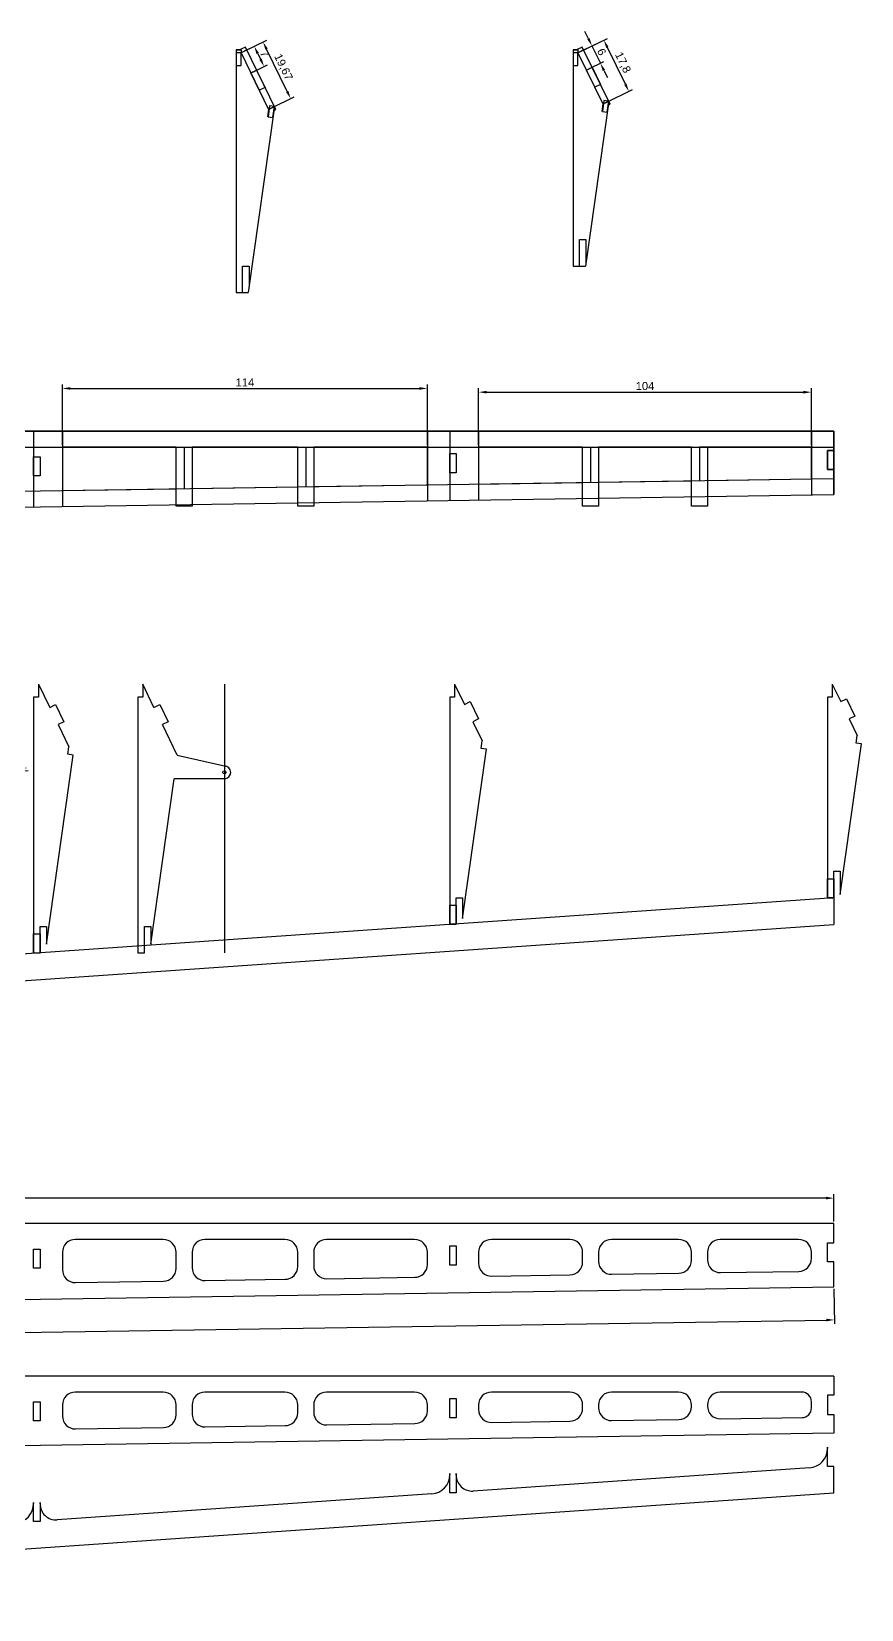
# Model space of a CAD drawing. Header units: millimetres. Extents: x -6564 to 404, y -3346 to 414.
# Drawn here: x -4793.6 to -4534.3, y -3277 to -2784.1 of the extents above; entities that cross this region are included whole.
import ezdxf

# ---------------------------------------------------------------- set-up
doc = ezdxf.new("R2010")
doc.units = ezdxf.units.MM
doc.layers.add('11', color=80, linetype='Continuous')
doc.layers.add('7', color=1, linetype='Continuous')
doc.layers.add('细线层', color=4, linetype='Continuous', lineweight=25)
doc.styles.get("Standard").update_dxf_attribs({"font": 'arial.ttf'})
doc.dimstyles.new('ISO-25', dxfattribs={"dimtxt": 2.5, "dimasz": 2.5, "dimexe": 1.25, "dimexo": 0.625, "dimtad": 1, "dimtxsty": 'Standard', "dimcen": 2.5, "dimadec": 0, "dimazin": 0, "dimtfac": 1, "dimtmove": 0, "dimatfit": 3, "dimfxl": 1, "dimarcsym": 0})

# ---------------------------------------------------------------- blocks, each defined once
blk = doc.blocks.new('*D31')
at = {"layer": '11', "color": 0, "lineweight": -2, "transparency": 16777216}
for p, q in [((-4727.59, -2790.41), (-4720.15, -2786.78)), ((-4713.75, -2802.76), (-4720.18, -2789.58)), ((-4718.97, -2808.09), (-4711.53, -2804.46))]:
    blk.add_line(p, q, dxfattribs=at)
at = {"layer": '11', "color": 0, "transparency": 16777216}
for points in [[(-4719.8, -2789.39), (-4720.55, -2789.76), (-4721.27, -2787.33)], [(-4713.37, -2802.58), (-4714.12, -2802.94), (-4712.65, -2805.01)]]:
    blk.add_solid(points, dxfattribs=at)
at = {"layer": 'Defpoints', "color": 0, "transparency": 16777216}
for p in [(-4721.27, -2787.33), (-4728.15, -2790.68), (-4719.53, -2808.36)]:
    blk.add_point(p, dxfattribs=at)
at = {"layer": '11', "color": 0, "transparency": 16777216, "insert": (-4715.05, -2795.23), "char_height": 2.5, "attachment_point": 5, "rotation": 296}
blk.add_mtext('19,67', dxfattribs=at)
blk = doc.blocks.new('*D32')
at = {"layer": '11', "color": 0, "lineweight": -2, "transparency": 16777216}
for p, q in [((-4622.34, -2790.41), (-4613.69, -2786.19)), ((-4608.1, -2800.49), (-4613.72, -2788.99)), ((-4614.53, -2806.41), (-4605.89, -2802.19))]:
    blk.add_line(p, q, dxfattribs=at)
at = {"layer": '11', "color": 0, "transparency": 16777216}
for points in [[(-4613.34, -2788.8), (-4614.09, -2789.17), (-4614.81, -2786.74)], [(-4607.73, -2800.31), (-4608.48, -2800.67), (-4607.01, -2802.74)]]:
    blk.add_solid(points, dxfattribs=at)
at = {"layer": 'Defpoints', "color": 0, "transparency": 16777216}
for p in [(-4614.81, -2786.74), (-4622.9, -2790.68), (-4615.1, -2806.68)]:
    blk.add_point(p, dxfattribs=at)
at = {"layer": '11', "color": 0, "transparency": 16777216, "insert": (-4609, -2793.81), "char_height": 2.5, "attachment_point": 5, "rotation": 296}
blk.add_mtext('17,8', dxfattribs=at)
blk = doc.blocks.new('*D33')
at = {"layer": '11', "color": 0, "lineweight": -2, "transparency": 16777216}
for p, q in [((-5067.95, -3155.77), (-5067.95, -3147.23)), ((-4545.45, -3148.48), (-5065.45, -3148.48)), ((-4542.95, -3155.77), (-4542.95, -3147.23))]:
    blk.add_line(p, q, dxfattribs=at)
at = {"layer": '11', "color": 0, "transparency": 16777216}
for points in [[(-5065.45, -3148.06), (-5065.45, -3148.89), (-5067.95, -3148.48)], [(-4545.45, -3148.06), (-4545.45, -3148.89), (-4542.95, -3148.48)]]:
    blk.add_solid(points, dxfattribs=at)
at = {"layer": 'Defpoints', "color": 0, "transparency": 16777216}
for p in [(-5066.45, -2790.68), (-5062.07, -2799.67), (-5057.91, -2797.64), (-5067.95, -3148.48), (-5067.95, -3156.4), (-4542.95, -3156.4)]:
    blk.add_point(p, dxfattribs=at)
at = {"layer": '细线层', "color": 0, "lineweight": -2, "transparency": 16777216}
for p, q in [((-5065.89, -2790.41), (-5061.17, -2788.11)), ((-5061.2, -2790.9), (-5059.01, -2795.4)), ((-5061.51, -2799.4), (-5056.79, -2797.1))]:
    blk.add_line(p, q, dxfattribs=at)
at = {"layer": '细线层', "color": 0, "transparency": 16777216}
for points in [[(-5060.82, -2790.72), (-5061.57, -2791.09), (-5062.29, -2788.66)], [(-5058.63, -2795.21), (-5059.38, -2795.58), (-5057.91, -2797.64)]]:
    blk.add_solid(points, dxfattribs=at)
at = {"layer": '11', "color": 0, "transparency": 16777216, "insert": (-4805.45, -3146.58), "char_height": 2.5, "attachment_point": 5}
blk.add_mtext('525', dxfattribs=at)
at = {"layer": '细线层', "color": 0, "transparency": 16777216, "insert": (-5058.39, -2792.32), "char_height": 2.5, "attachment_point": 5, "rotation": 296}
blk.add_mtext('10', dxfattribs=at)
blk = doc.blocks.new('*D34')
at = {"layer": '11', "color": 0, "lineweight": -2, "transparency": 16777216}
for p, q in [((-4542.94, -3176.82), (-4542.77, -3187.77)), ((-5067.94, -3184.95), (-5067.77, -3195.9)), ((-5065.29, -3194.61), (-4545.29, -3186.56))]:
    blk.add_line(p, q, dxfattribs=at)
at = {"layer": '11', "color": 0, "transparency": 16777216}
for points in [[(-4545.3, -3186.14), (-4545.28, -3186.98), (-4542.79, -3186.52)], [(-5065.3, -3194.2), (-5065.28, -3195.03), (-5067.79, -3194.65)]]:
    blk.add_solid(points, dxfattribs=at)
at = {"layer": 'Defpoints', "color": 0, "transparency": 16777216}
for p in [(-4938.31, -2790.68), (-4934.36, -2798.77), (-4931.18, -2797.22), (-4542.95, -3176.19), (-5067.95, -3184.32), (-4542.79, -3186.52)]:
    blk.add_point(p, dxfattribs=at)
at = {"layer": '细线层', "color": 0, "lineweight": -2, "transparency": 16777216}
for p, q in [((-4937.74, -2790.41), (-4934, -2788.58)), ((-4934.02, -2791.38), (-4932.27, -2794.97)), ((-4933.8, -2798.5), (-4930.05, -2796.67))]:
    blk.add_line(p, q, dxfattribs=at)
at = {"layer": '细线层', "color": 0, "transparency": 16777216}
for points in [[(-4933.65, -2791.19), (-4934.4, -2791.56), (-4935.12, -2789.13)], [(-4931.9, -2794.79), (-4932.65, -2795.15), (-4931.18, -2797.22)]]:
    blk.add_solid(points, dxfattribs=at)
at = {"layer": '11', "color": 0, "transparency": 16777216, "insert": (-4805.32, -3188.46), "char_height": 2.5, "attachment_point": 5, "rotation": 0.8872}
blk.add_mtext('525,06', dxfattribs=at)
at = {"layer": '细线层', "color": 0, "transparency": 16777216, "insert": (-4931.44, -2792.34), "char_height": 2.5, "attachment_point": 5, "rotation": 296}
blk.add_mtext('9', dxfattribs=at)
blk = doc.blocks.new('*D36')
at = {"layer": '11', "color": 0, "lineweight": -2, "transparency": 16777216}
for p, q in [((-4831.85, -2987.86), (-4854.9, -2987.86)), ((-4853.65, -2990.36), (-4853.65, -3012.78)), ((-4805.93, -3015.28), (-4854.9, -3015.28))]:
    blk.add_line(p, q, dxfattribs=at)
at = {"layer": '11', "color": 0, "transparency": 16777216}
for points in [[(-4854.07, -2990.36), (-4853.24, -2990.36), (-4853.65, -2987.86)], [(-4854.07, -3012.78), (-4853.24, -3012.78), (-4853.65, -3015.28)]]:
    blk.add_solid(points, dxfattribs=at)
at = {"layer": 'Defpoints', "color": 0, "transparency": 16777216}
for p in [(-4728.15, -2790.68), (-4725.09, -2796.98), (-4720.97, -2794.97), (-4831.22, -2987.86), (-4853.65, -3015.28), (-4805.3, -3015.28)]:
    blk.add_point(p, dxfattribs=at)
at = {"layer": '细线层', "color": 0, "lineweight": -2, "transparency": 16777216}
for p, q in [((-4727.59, -2790.41), (-4722.92, -2788.13)), ((-4724.52, -2796.7), (-4719.85, -2794.42)), ((-4722.94, -2790.92), (-4722.07, -2792.72))]:
    blk.add_line(p, q, dxfattribs=at)
at = {"layer": '细线层', "color": 0, "transparency": 16777216}
for points in [[(-4722.57, -2790.74), (-4723.32, -2791.11), (-4724.04, -2788.68)], [(-4721.69, -2792.54), (-4722.44, -2792.9), (-4720.97, -2794.97)]]:
    blk.add_solid(points, dxfattribs=at)
at = {"layer": '11', "color": 0, "transparency": 16777216, "insert": (-4855.78, -3001.57), "char_height": 2.5, "attachment_point": 5, "rotation": 90}
blk.add_mtext('27,42', dxfattribs=at)
at = {"layer": '细线层', "color": 0, "transparency": 16777216, "insert": (-4720.82, -2791), "char_height": 2.5, "attachment_point": 5, "rotation": 296}
blk.add_mtext('7', dxfattribs=at)
blk = doc.blocks.new('*D37')
at = {"layer": '11', "color": 0, "lineweight": -2, "transparency": 16777216}
for p, q in [((-4808.3, -3015.35), (-4810.8, -3015.41)), ((-4805.8, -3015.29), (-4804.8, -3015.27)), ((-4794.68, -3015.03), (-4802.3, -3015.21))]:
    blk.add_line(p, q, dxfattribs=at)
at = {"layer": '11', "color": 0, "transparency": 16777216}
for points in [[(-4808.31, -3014.94), (-4808.29, -3015.77), (-4805.8, -3015.29)], [(-4802.31, -3014.79), (-4802.29, -3015.62), (-4804.8, -3015.27)]]:
    blk.add_solid(points, dxfattribs=at)
at = {"layer": 'Defpoints', "color": 0, "transparency": 16777216}
for p in [(-4622.9, -2790.68), (-4615.9, -2793.95), (-4620.27, -2796.08), (-4805.8, -3015.29), (-4804.8, -3015.27)]:
    blk.add_point(p, dxfattribs=at)
at = {"layer": '细线层', "color": 0, "lineweight": -2, "transparency": 16777216}
for p, q in [((-4619.63, -2786.31), (-4620.72, -2784.06)), ((-4622.34, -2790.41), (-4617.41, -2788.01)), ((-4618.53, -2788.55), (-4615.9, -2793.95)), ((-4619.71, -2795.8), (-4614.78, -2793.4)), ((-4614.81, -2796.19), (-4613.71, -2798.44))]:
    blk.add_line(p, q, dxfattribs=at)
at = {"layer": '细线层', "color": 0, "transparency": 16777216}
for points in [[(-4619.25, -2786.12), (-4620, -2786.49), (-4618.53, -2788.55)], [(-4614.43, -2796.01), (-4615.18, -2796.38), (-4615.9, -2793.95)]]:
    blk.add_solid(points, dxfattribs=at)
at = {"layer": '11', "color": 0, "transparency": 16777216, "insert": (-4797.29, -3013.12), "char_height": 2.5, "attachment_point": 5, "rotation": 1.371}
blk.add_mtext('∅1', dxfattribs=at)
at = {"layer": '细线层', "color": 0, "transparency": 16777216, "insert": (-4615.51, -2790.42), "char_height": 2.5, "attachment_point": 5, "rotation": 296}
blk.add_mtext('6', dxfattribs=at)
blk = doc.blocks.new('*D40')
at = {"layer": '11', "color": 0, "lineweight": -2, "transparency": 16777216}
for p, q in [((-5070, -2788.18), (-5070, -2785.68)), ((-5067.08, -2790.68), (-5071.25, -2790.68)), ((-5067.08, -2794.68), (-5071.25, -2794.68)), ((-5070, -2794.68), (-5070, -2790.68)), ((-5070, -2797.18), (-5070, -2799.68)), ((-4783.95, -2913.26), (-4783.95, -2894.3)), ((-4781.45, -2895.55), (-4672.45, -2895.55)), ((-4669.95, -2913.26), (-4669.95, -2894.3))]:
    blk.add_line(p, q, dxfattribs=at)
at = {"layer": '11', "color": 0, "transparency": 16777216}
for points in [[(-5070.41, -2788.18), (-5069.58, -2788.18), (-5070, -2790.68)], [(-5070.41, -2797.18), (-5069.58, -2797.18), (-5070, -2794.68)], [(-4781.45, -2895.13), (-4781.45, -2895.96), (-4783.95, -2895.55)], [(-4672.45, -2895.13), (-4672.45, -2895.96), (-4669.95, -2895.55)]]:
    blk.add_solid(points, dxfattribs=at)
at = {"layer": 'Defpoints', "color": 0, "transparency": 16777216}
for p in [(-5070, -2790.68), (-5066.45, -2790.68), (-5066.45, -2794.68), (-4669.95, -2895.55), (-4783.95, -2913.89), (-4669.95, -2913.89)]:
    blk.add_point(p, dxfattribs=at)
at = {"layer": '11', "color": 0, "transparency": 16777216, "insert": (-5071.87, -2792.68), "char_height": 2.5, "attachment_point": 5, "rotation": 90}
blk.add_mtext('4', dxfattribs=at)
at = {"layer": '11', "color": 0, "transparency": 16777216, "insert": (-4726.95, -2893.67), "char_height": 2.5, "attachment_point": 5}
blk.add_mtext('114', dxfattribs=at)
blk = doc.blocks.new('*D41')
at = {"layer": '11', "color": 0, "lineweight": -2, "transparency": 16777216}
for p, q in [((-4653.95, -2913.26), (-4653.95, -2895.46)), ((-4651.45, -2896.71), (-4552.45, -2896.71)), ((-4549.95, -2913.26), (-4549.95, -2895.46))]:
    blk.add_line(p, q, dxfattribs=at)
at = {"layer": '11', "color": 0, "transparency": 16777216}
for points in [[(-4651.45, -2896.3), (-4651.45, -2897.13), (-4653.95, -2896.71)], [(-4552.45, -2896.3), (-4552.45, -2897.13), (-4549.95, -2896.71)]]:
    blk.add_solid(points, dxfattribs=at)
at = {"layer": 'Defpoints', "color": 0, "transparency": 16777216}
for p in [(-4549.95, -2896.71), (-4653.95, -2913.89), (-4549.95, -2913.89)]:
    blk.add_point(p, dxfattribs=at)
at = {"layer": '11', "color": 0, "transparency": 16777216, "insert": (-4601.95, -2894.81), "char_height": 2.5, "attachment_point": 5}
blk.add_mtext('104', dxfattribs=at)

msp = doc.modelspace()

# ---------------------------------------------------------------- linework, layer by layer
at = {"color": 7, "linetype": 'Continuous', "lineweight": 25}
for p, q in [((-4728.5891, -2789.7908), (-4729.6537, -2789.7908)), ((-4729.6537, -2789.7908), (-4729.6537, -2865.5915)), ((-4726.7915, -2788.9141), (-4728.5891, -2789.7908)), ((-4717.2989, -2808.3769), (-4726.7915, -2788.9141)), ((-4623.334, -2789.7908), (-4624.3986, -2789.7908)), ((-4624.3986, -2789.7908), (-4624.3986, -2857.3062)), ((-4621.5364, -2788.9141), (-4623.334, -2789.7908)), ((-4612.8584, -2806.7065), (-4621.5364, -2788.9141)), ((-4717.7342, -2807.4844), (-4725.9077, -2865.5915)), ((-4717.901, -2808.6705), (-4717.2989, -2808.3769)), ((-4613.2976, -2805.8062), (-4620.5375, -2857.3062)), ((-4613.4658, -2807.0028), (-4612.8584, -2806.7065)), ((-4624.3986, -2857.3062), (-4620.5375, -2857.3062)), ((-4729.6537, -2865.5915), (-4725.9077, -2865.5915))]:
    msp.add_line(p, q, dxfattribs=at)
at = {"layer": '11'}
for p, q in [((-4729.6537, -2789.7908), (-4728.1537, -2789.7908)), ((-4728.1537, -2789.7908), (-4728.1537, -2790.6835)), ((-4624.3986, -2789.7908), (-4622.8986, -2789.7908)), ((-4622.8986, -2789.7908), (-4622.8986, -2790.6835)), ((-4728.1537, -2790.6835), (-4719.5317, -2808.3612)), ((-4728.1537, -2790.6835), (-4725.0851, -2796.9751)), ((-4622.8986, -2790.6835), (-4615.0952, -2806.6829)), ((-4622.8986, -2790.6835), (-4620.2684, -2796.0763)), ((-4719.5317, -2808.3612), (-4719.8638, -2810.719)), ((-4615.0952, -2806.6829), (-4615.4272, -2809.0408)), ((-4622.3986, -2857.3062), (-4622.3986, -2849.0562)), ((-4622.3986, -2849.0562), (-4620.3986, -2849.0562)), ((-4620.3986, -2849.0562), (-4620.3986, -2856.3178)), ((-4727.6537, -2865.5915), (-4727.6537, -2857.3415)), ((-4727.6537, -2857.3415), (-4725.6537, -2857.3415)), ((-4725.6537, -2857.3415), (-4725.6537, -2863.7861)), ((-4624.3986, -2857.3062), (-4622.3986, -2857.3062)), ((-4729.6537, -2865.5915), (-4727.6537, -2865.5915)), ((-5067.9508, -2908.885), (-4542.9508, -2908.885)), ((-4792.9508, -2908.885), (-4792.9508, -2932.5525)), ((-4792.9508, -2908.885), (-4792.9508, -2916.885)), ((-4783.9508, -2908.885), (-4783.9508, -2932.5525)), ((-4669.9508, -2908.885), (-4669.9508, -2930.5393)), ((-4662.9508, -2908.885), (-4662.9508, -2930.5393)), ((-4662.9508, -2908.885), (-4662.9508, -2915.885)), ((-4653.9508, -2908.885), (-4653.9508, -2930.5393)), ((-4549.9508, -2908.885), (-4549.9508, -2928.681)), ((-4542.9508, -2908.885), (-4542.9508, -2928.681)), ((-4542.9508, -2908.885), (-4542.9508, -2914.885)), ((-5067.9508, -2913.885), (-4542.9508, -2913.885)), ((-5068.0282, -2931.8117), (-4543.0282, -2923.6816)), ((-5067.9508, -2936.8111), (-4542.9508, -2928.681)), ((-4733.3683, -2987.9755), (-4733.3683, -3071.8582)), ((-4733.3683, -2987.9755), (-4733.3683, -3015.4755))]:
    msp.add_line(p, q, dxfattribs=at)
at = {"layer": '11', "linetype": 'Continuous', "lineweight": 25}
for p, q in [((-4726.3561, -2789.8068), (-4728.1537, -2790.6835)), ((-4621.101, -2789.8068), (-4622.8986, -2790.6835)), ((-4717.7342, -2807.4844), (-4719.5317, -2808.3612)), ((-4613.2976, -2805.8062), (-4615.0952, -2806.6829))]:
    msp.add_line(p, q, dxfattribs=at)
at = {"layer": '11'}
for points in [[(-4728.1537, -2790.6835), (-4729.6537, -2790.6835), (-4729.6537, -2794.6835), (-4728.1537, -2794.6835)], [(-4622.8986, -2790.6835), (-4624.3986, -2790.6835), (-4624.3986, -2794.6835), (-4622.8986, -2794.6835)], [(-4725.0851, -2796.9751), (-4723.2875, -2796.0983), (-4720.6573, -2801.4911), (-4722.4549, -2802.3678)], [(-4620.2684, -2796.0763), (-4618.4708, -2795.1995), (-4615.8405, -2800.5923), (-4617.6381, -2801.469)], [(-4717.7342, -2807.4844), (-4719.2195, -2807.2752), (-4719.7076, -2810.741), (-4718.2223, -2810.9502)], [(-4613.2976, -2805.8062), (-4614.7829, -2805.597), (-4615.271, -2809.0628), (-4613.7857, -2809.272)], [(-4792.9508, -2916.885), (-4790.9508, -2916.885), (-4790.9508, -2922.885), (-4792.9508, -2922.885)], [(-4662.9508, -2915.885), (-4660.9508, -2915.885), (-4660.9508, -2921.885), (-4662.9508, -2921.885)], [(-4542.9508, -2914.885), (-4544.9508, -2914.885), (-4544.9508, -2920.885), (-4542.9508, -2920.885)]]:
    msp.add_lwpolyline(points, close=True, dxfattribs=at)
at = {"layer": '7'}
for p, q in [((-4783.9508, -2913.885), (-4745.9508, -2913.885)), ((-4745.9508, -2913.885), (-4745.9508, -2926.8241)), ((-4707.9508, -2913.885), (-4669.9508, -2913.885)), ((-4707.9508, -2913.885), (-4707.9508, -2926.2356)), ((-4653.9508, -2913.885), (-4618.9508, -2913.885)), ((-4618.9508, -2913.885), (-4618.9508, -2924.8573)), ((-4549.9508, -2913.885), (-4584.9508, -2913.885)), ((-4584.9508, -2913.885), (-4584.9508, -2924.3308)), ((-5067.9508, -3090.984), (-4542.9508, -3054.5981)), ((-4542.9508, -3054.5981), (-4542.9508, -3062.9981)), ((-5067.9508, -3099.384), (-4542.9508, -3062.9981))]:
    msp.add_line(p, q, dxfattribs=at)
for points in [[(-4748.4508, -2913.885), (-4743.4508, -2913.885), (-4743.4508, -2932.3452), (-4748.4508, -2932.3452)], [(-4710.4508, -2913.885), (-4705.4508, -2913.885), (-4705.4508, -2932.3452), (-4710.4508, -2932.3452)], [(-4621.4508, -2913.885), (-4616.4508, -2913.885), (-4616.4508, -2932.3452), (-4621.4508, -2932.3452)], [(-4587.4508, -2913.885), (-4582.4508, -2913.885), (-4582.4508, -2932.3452), (-4587.4508, -2932.3452)], [(-4544.9508, -3048.7367), (-4542.9508, -3048.7367), (-4542.9508, -3054.7367), (-4544.9508, -3054.7367)], [(-4662.9508, -3056.9149), (-4660.9508, -3056.9149), (-4660.9508, -3062.9149), (-4662.9508, -3062.9149)], [(-4792.9508, -3065.9247), (-4790.9508, -3065.9247), (-4790.9508, -3071.9247), (-4792.9508, -3071.9247)]]:
    msp.add_lwpolyline(points, close=True, dxfattribs=at)
at = {"layer": '细线层'}
for p, q in [((-4542.9508, -2908.885), (-5067.9508, -2908.885)), ((-4542.9508, -2928.681), (-4542.9508, -2908.885)), ((-4783.9508, -2913.885), (-4783.9508, -2927.4125)), ((-4748.4508, -2913.885), (-4783.9508, -2913.885)), ((-4748.4508, -2926.8628), (-4748.4508, -2913.885)), ((-4743.4508, -2913.885), (-4743.4508, -2926.7853)), ((-4710.4508, -2913.885), (-4743.4508, -2913.885)), ((-4710.4508, -2926.2743), (-4710.4508, -2913.885)), ((-4705.4508, -2913.885), (-4705.4508, -2926.1969)), ((-4669.9508, -2913.885), (-4705.4508, -2913.885)), ((-4669.9508, -2925.6471), (-4669.9508, -2913.885)), ((-4653.9508, -2913.885), (-4653.9508, -2925.3994)), ((-4621.4508, -2913.885), (-4653.9508, -2913.885)), ((-4621.4508, -2924.8961), (-4621.4508, -2913.885)), ((-4616.4508, -2913.885), (-4616.4508, -2924.8186)), ((-4587.4508, -2913.885), (-4616.4508, -2913.885)), ((-4587.4508, -2924.3695), (-4587.4508, -2913.885)), ((-4582.4508, -2913.885), (-4582.4508, -2924.2921)), ((-4549.9508, -2913.885), (-4582.4508, -2913.885)), ((-4549.9508, -2923.7888), (-4549.9508, -2913.885)), ((-4783.9508, -2927.4125), (-4748.4508, -2926.8628)), ((-4743.4508, -2926.7853), (-4710.4508, -2926.2743)), ((-4705.4508, -2926.1969), (-4669.9508, -2925.6471)), ((-4653.9508, -2925.3994), (-4621.4508, -2924.8961)), ((-4616.4508, -2924.8186), (-4587.4508, -2924.3695)), ((-4582.4508, -2924.2921), (-4549.9508, -2923.7888)), ((-5067.9508, -2936.8111), (-4542.9508, -2928.681)), ((-4791.4508, -2987.9755), (-4791.4508, -2991.9755)), ((-4791.4508, -2987.9755), (-4787.9438, -2995.1658)), ((-4758.8683, -2987.9755), (-4758.8683, -2991.9755)), ((-4755.3614, -2995.1658), (-4758.8683, -2987.9755)), ((-4661.4508, -2987.9755), (-4661.4508, -2991.9755)), ((-4661.4508, -2987.9755), (-4658.3822, -2994.267)), ((-4543.4508, -2987.9755), (-4543.4508, -2991.9755)), ((-4543.4508, -2987.9755), (-4540.8205, -2993.3682)), ((-4791.4508, -2991.9755), (-4792.9508, -2991.9755)), ((-4792.9508, -2991.9755), (-4792.9508, -3071.8582)), ((-4787.9438, -2995.1658), (-4786.1462, -2994.2891)), ((-4786.1462, -2994.2891), (-4783.516, -2999.6818)), ((-4758.8683, -2991.9755), (-4760.3683, -2991.9755)), ((-4760.3683, -2991.9755), (-4760.3683, -3071.8582)), ((-4755.3614, -2995.1658), (-4753.5638, -2994.2891)), ((-4753.5638, -2994.2891), (-4750.9336, -2999.6818)), ((-4661.4508, -2991.9755), (-4662.9508, -2991.9755)), ((-4662.9508, -2991.9755), (-4662.9508, -3062.8834)), ((-4658.3822, -2994.267), (-4656.5846, -2993.3903)), ((-4656.5846, -2993.3903), (-4653.9543, -2998.783)), ((-4543.4508, -2991.9755), (-4544.9508, -2991.9755)), ((-4544.9508, -2991.9755), (-4544.9508, -3054.5981)), ((-4540.8205, -2993.3682), (-4539.0229, -2992.4915)), ((-4539.0229, -2992.4915), (-4536.3927, -2997.8842)), ((-4783.516, -2999.6818), (-4785.3136, -3000.5586)), ((-4785.3136, -3000.5586), (-4781.9421, -3007.471)), ((-4750.9336, -2999.6818), (-4752.7311, -3000.5586)), ((-4748.0607, -3010.1344), (-4752.7311, -3000.5586)), ((-4653.9543, -2998.783), (-4655.7519, -2999.6598)), ((-4655.7519, -2999.6598), (-4652.8288, -3005.6531)), ((-4536.3927, -2997.8842), (-4538.1903, -2998.761)), ((-4538.1903, -2998.761), (-4535.6473, -3003.9749)), ((-4653.1609, -3008.011), (-4652.8288, -3005.6531)), ((-4540.9508, -3053.6098), (-4534.3379, -3006.5639)), ((-4535.9794, -3006.3327), (-4535.6473, -3003.9749)), ((-4534.3379, -3006.5639), (-4535.9794, -3006.3327)), ((-4788.9508, -3069.1685), (-4780.6327, -3010.06)), ((-4782.2742, -3009.8289), (-4781.9421, -3007.471)), ((-4780.6327, -3010.06), (-4782.2742, -3009.8289)), ((-4748.0607, -3010.1344), (-4732.9311, -3013.5238)), ((-4658.9508, -3061.0781), (-4651.5193, -3008.2422)), ((-4651.5193, -3008.2422), (-4653.1609, -3008.011)), ((-4756.3683, -3069.1685), (-4749.0938, -3017.4755)), ((-4733.3683, -3017.4755), (-4749.0938, -3017.4755)), ((-4542.9508, -3054.5981), (-4542.9508, -3046.3481)), ((-4542.9508, -3046.3481), (-4540.9508, -3046.3481)), ((-4540.9508, -3046.3481), (-4540.9508, -3053.6098)), ((-4660.9508, -3062.8834), (-4660.9508, -3054.6334)), ((-4660.9508, -3054.6334), (-4658.9508, -3054.6334)), ((-4658.9508, -3054.6334), (-4658.9508, -3061.0781)), ((-4544.9508, -3054.5981), (-4542.9508, -3054.5981)), ((-4790.9508, -3071.8582), (-4790.9508, -3063.6082)), ((-4790.9508, -3063.6082), (-4788.9508, -3063.6082)), ((-4788.9508, -3063.6082), (-4788.9508, -3069.1685)), ((-4758.3683, -3071.8582), (-4758.3683, -3063.6082)), ((-4758.3683, -3063.6082), (-4756.3683, -3063.6082)), ((-4756.3683, -3063.6082), (-4756.3683, -3069.1685)), ((-4662.9508, -3062.8834), (-4660.9508, -3062.8834)), ((-4792.9508, -3071.8582), (-4790.9508, -3071.8582)), ((-4760.3683, -3071.8582), (-4758.3683, -3071.8582)), ((-4542.9508, -3156.3957), (-5067.9508, -3156.3957)), ((-4542.9508, -3162.3957), (-4542.9508, -3156.3957)), ((-4752.4508, -3161.3957), (-4779.9508, -3161.3957)), ((-4714.4508, -3161.3957), (-4739.4508, -3161.3957)), ((-4673.9508, -3161.3957), (-4701.4508, -3161.3957)), ((-4625.4508, -3161.3957), (-4649.9508, -3161.3957)), ((-4591.4508, -3161.3957), (-4612.4508, -3161.3957)), ((-4553.9508, -3161.3957), (-4578.4508, -3161.3957)), ((-4783.9508, -3165.3957), (-4783.9508, -3170.8608)), ((-4748.4508, -3170.4349), (-4748.4508, -3165.3957)), ((-4743.4508, -3165.3957), (-4743.4508, -3170.2336)), ((-4710.4508, -3169.8465), (-4710.4508, -3165.3957)), ((-4705.4508, -3165.3957), (-4705.4508, -3169.6452)), ((-4669.9508, -3169.2193), (-4669.9508, -3165.3957)), ((-4653.9508, -3165.3957), (-4653.9508, -3168.8476)), ((-4621.4508, -3168.4682), (-4621.4508, -3165.3957)), ((-4616.4508, -3165.3957), (-4616.4508, -3168.2669)), ((-4587.4508, -3167.9417), (-4587.4508, -3165.3957)), ((-4582.4508, -3165.3957), (-4582.4508, -3167.7404)), ((-4549.9508, -3167.361), (-4549.9508, -3165.3957)), ((-4542.9508, -3176.1917), (-4542.9508, -3168.3957)), ((-4739.3888, -3174.2331), (-4714.3888, -3173.846)), ((-4701.3888, -3173.6447), (-4673.8888, -3173.2188)), ((-4649.8888, -3172.8472), (-4625.3888, -3172.4677)), ((-4612.3888, -3172.2664), (-4591.3888, -3171.9412)), ((-4578.3888, -3171.7399), (-4553.8888, -3171.3605)), ((-5067.9508, -3184.3218), (-4542.9508, -3176.1917)), ((-4779.8888, -3174.8603), (-4752.3888, -3174.4345)), ((-4542.9508, -3204.0859), (-5067.9508, -3204.0859)), ((-4542.9508, -3204.0859), (-4542.9508, -3210.0859)), ((-4783.9508, -3213.0859), (-4783.9508, -3216.5734)), ((-4752.4508, -3209.0859), (-4779.9508, -3209.0859)), ((-4748.4508, -3216.1455), (-4748.4508, -3213.0859)), ((-4743.4508, -3213.0859), (-4743.4508, -3215.9432)), ((-4714.4508, -3209.0859), (-4739.4508, -3209.0859)), ((-4710.4508, -3215.5542), (-4710.4508, -3213.0859)), ((-4705.4508, -3213.0859), (-4705.4508, -3215.352)), ((-4673.9508, -3209.0859), (-4701.4508, -3209.0859)), ((-4669.9508, -3214.9241), (-4669.9508, -3213.0859)), ((-4653.9508, -3213.0859), (-4653.9508, -3214.5506)), ((-4625.4508, -3209.0859), (-4649.9508, -3209.0859)), ((-4621.4508, -3214.1694), (-4621.4508, -3213.0859)), ((-4616.4508, -3213.0859), (-4616.4508, -3213.9672)), ((-4591.4508, -3209.0859), (-4612.4508, -3209.0859)), ((-4587.4508, -3213.6404), (-4587.4508, -3213.0859)), ((-4582.4508, -3213.0859), (-4582.4508, -3213.4381)), ((-4552.9508, -3209.0859), (-4578.4508, -3209.0859)), ((-4549.9508, -3214.0415), (-4549.9508, -3212.0859)), ((-4542.9508, -3210.0859), (-4544.9508, -3210.0859)), ((-4544.9508, -3210.0859), (-4544.9508, -3216.0859)), ((-4649.8885, -3218.5502), (-4625.3885, -3218.169)), ((-4612.3885, -3217.9667), (-4591.3885, -3217.6399)), ((-4578.3885, -3217.4377), (-4552.9041, -3217.0411)), ((-4544.9508, -3216.0859), (-4542.9508, -3216.0859)), ((-4542.9508, -3216.0859), (-4542.9508, -3221.8869)), ((-4542.9508, -3221.8869), (-5067.9508, -3230.0556)), ((-4779.8885, -3220.5729), (-4752.3885, -3220.145)), ((-4739.3885, -3219.9427), (-4714.3885, -3219.5537)), ((-4701.3885, -3219.3515), (-4673.8885, -3218.9236)), ((-4544.9508, -3226.3241), (-4544.9508, -3226.7256)), ((-4550.5359, -3232.7112), (-4655.6051, -3239.9932)), ((-4542.9508, -3240.5855), (-4542.9508, -3232.3241)), ((-4662.9508, -3234.5023), (-4662.9508, -3234.9037)), ((-4660.9508, -3235.0052), (-4660.9508, -3234.5023)), ((-5067.9508, -3276.9714), (-4542.9508, -3240.5855)), ((-4668.5359, -3240.8894), (-4785.6051, -3249.003)), ((-4792.9508, -3243.5121), (-4792.9508, -3243.9136)), ((-4790.9508, -3244.015), (-4790.9508, -3243.5121))]:
    msp.add_line(p, q, dxfattribs=at)
for points in [[(-4792.9508, -2916.885), (-4790.9508, -2916.885), (-4790.9508, -2922.885), (-4792.9508, -2922.885)], [(-4662.9508, -2915.885), (-4660.9508, -2915.885), (-4660.9508, -2921.885), (-4662.9508, -2921.885)], [(-4544.9508, -2914.885), (-4542.9508, -2914.885), (-4542.9508, -2920.885), (-4544.9508, -2920.885)], [(-4792.9508, -3164.3957), (-4790.9508, -3164.3957), (-4790.9508, -3170.3957), (-4792.9508, -3170.3957)], [(-4662.9508, -3163.3957), (-4660.9508, -3163.3957), (-4660.9508, -3169.3957), (-4662.9508, -3169.3957)], [(-4792.9508, -3212.0859), (-4790.9508, -3212.0859), (-4790.9508, -3218.0859), (-4792.9508, -3218.0859)], [(-4662.9508, -3211.0859), (-4660.9508, -3211.0859), (-4660.9508, -3217.0859), (-4662.9508, -3217.0859)]]:
    msp.add_lwpolyline(points, close=True, dxfattribs=at)
for points in [[(-4542.9508, -3168.3957), (-4544.9508, -3168.3957), (-4544.9508, -3162.3957), (-4542.9508, -3162.3957)], [(-4542.9508, -3232.3241), (-4544.9508, -3232.3241), (-4544.9508, -3226.3241)], [(-4660.9508, -3234.5023), (-4660.9508, -3240.5023), (-4662.9508, -3240.5023), (-4662.9508, -3234.5023)], [(-4790.9508, -3243.5121), (-4790.9508, -3249.5121), (-4792.9508, -3249.5121), (-4792.9508, -3243.5121)]]:
    msp.add_lwpolyline(points, dxfattribs=at)
msp.add_circle((-4733.3683, -3015.4755), 0.5, dxfattribs=at)
for centre, radius, start, end in [((-4733.3683, -3015.4755), 2, 270, 90), ((-4779.9508, -3165.3957), 4, 90, 180), ((-4752.4508, -3165.3957), 4, 0, 90), ((-4739.4508, -3165.3957), 4, 90, 180), ((-4714.4508, -3165.3957), 4, 0, 90), ((-4701.4508, -3165.3957), 4, 90, 180), ((-4673.9508, -3165.3957), 4, 0, 90), ((-4649.9508, -3165.3957), 4, 90, 180), ((-4625.4508, -3165.3957), 4, 0, 90), ((-4612.4508, -3165.3957), 4, 90, 180), ((-4591.4508, -3165.3957), 4, 0, 90), ((-4578.4508, -3165.3957), 4, 90, 180), ((-4553.9508, -3165.3957), 4, 0, 90), ((-4673.9508, -3169.2193), 4, 270.887206, 0), ((-4649.9508, -3168.8476), 4, 180, 270.887206), ((-4625.4508, -3168.4682), 4, 270.887206, 0), ((-4612.4508, -3168.2669), 4, 180, 270.887206), ((-4591.4508, -3167.9417), 4, 270.887206, 0), ((-4578.4508, -3167.7404), 4, 180, 270.887206), ((-4553.9508, -3167.361), 4, 270.887206, 0), ((-4779.9508, -3170.8608), 4, 180, 270.887206), ((-4752.4508, -3170.4349), 4, 270.887206, 0), ((-4739.4508, -3170.2336), 4, 180, 270.887206), ((-4714.4508, -3169.8465), 4, 270.887206, 0), ((-4701.4508, -3169.6452), 4, 180, 270.887206), ((-4779.9508, -3213.0859), 4, 90, 180), ((-4752.4508, -3213.0859), 4, 0, 90), ((-4739.4508, -3213.0859), 4, 90, 180), ((-4714.4508, -3213.0859), 4, 0, 90), ((-4701.4508, -3213.0859), 4, 90, 180), ((-4673.9508, -3213.0859), 4, 0, 90), ((-4649.9508, -3213.0859), 4, 90, 180), ((-4625.4508, -3213.0859), 4, 0, 90), ((-4612.4508, -3213.0859), 4, 90, 180), ((-4591.4508, -3213.0859), 4, 0, 90), ((-4591.4508, -3213.6404), 4, 270.891422, 0), ((-4578.4508, -3213.0859), 4, 90, 180), ((-4578.4508, -3213.4381), 4, 180, 270.891422), ((-4552.9508, -3212.0859), 3, 0, 90), ((-4779.9508, -3216.5734), 4, 180, 270.891422), ((-4752.4508, -3216.1455), 4, 270.891422, 0), ((-4739.4508, -3215.9432), 4, 180, 270.891422), ((-4714.4508, -3215.5542), 4, 270.891422, 0), ((-4701.4508, -3215.352), 4, 180, 270.891422), ((-4673.9508, -3214.9241), 4, 270.891422, 0), ((-4649.9508, -3214.5506), 4, 180, 270.891422), ((-4625.4508, -3214.1694), 4, 270.891422, 0), ((-4612.4508, -3213.9672), 4, 180, 270.891422), ((-4552.9508, -3214.0415), 3, 270.891422, 0), ((-4550.9508, -3226.7256), 6, 273.964631, 0), ((-4668.9508, -3234.9037), 6, 273.964631, 0), ((-4655.9508, -3235.0052), 5, 180, 273.964631), ((-4798.9508, -3243.9136), 6, 273.964631, 0), ((-4785.9508, -3244.015), 5, 180, 273.964631)]:
    msp.add_arc(centre, radius, start, end, dxfattribs=at)

# ---------------------------------------------------------------- dimensions: what is measured, and where the dimension line sits
at = {"layer": '11'}
dim = msp.add_diameter_dim_2p(p1=(-4805.8024, -3015.2921), p2=(-4804.8027, -3015.2682), dimstyle='ISO-25', dxfattribs=at)
dim.commit()
dim.dimension.update_dxf_attribs({"geometry": '*D37', "text_midpoint": (-4797.2417, -3015.0872)})
for base, p1, p2, picture, middle in [((-4669.9508, -2895.5479), (-4783.9508, -2913.885), (-4669.9508, -2913.885), '*D40', (-4726.9508, -2893.6678)), ((-5067.9508, -3148.4767), (-4542.9508, -3156.3957), (-5067.9508, -3156.3957), '*D33', (-4805.4508, -3146.5752)), ((-4549.9508, -2896.7142), (-4653.9508, -2913.885), (-4549.9508, -2913.885), '*D41', (-4601.9508, -2894.8128))]:
    dim = msp.add_linear_dim(base=base, p1=p1, p2=p2, dimstyle='ISO-25', dxfattribs=at)
    dim.commit()
    dim.dimension.update_dxf_attribs({"geometry": picture, "text_midpoint": middle})
for base, p1, p2, picture, middle in [((-5069.9978, -2790.6835), (-5066.4508, -2794.6835), (-5066.4508, -2790.6835), '*D40', (-5071.8728, -2792.6835)), ((-4853.6537, -3015.2801), (-4831.2249, -2987.8628), (-4805.3025, -3015.2801), '*D36', (-4855.781, -3001.5715))]:
    dim = msp.add_linear_dim(base=base, p1=p1, p2=p2, angle=90, dimstyle='ISO-25', dxfattribs=at)
    dim.commit()
    dim.dimension.update_dxf_attribs({"geometry": picture, "text_midpoint": middle})
for p1, p2, distance, picture, middle in [((-5067.9508, -3184.3218), (-4542.9508, -3176.1917), -10.3311, '*D34', (-4805.3237, -3188.4595)), ((-4719.5317, -2808.3612), (-4728.1537, -2790.6835), -7.6538, '*D31', (-4715.0515, -2795.2346)), ((-4615.0952, -2806.6829), (-4622.8986, -2790.6835), -8.9969, '*D32', (-4608.9984, -2793.8066))]:
    dim = msp.add_aligned_dim(p1=p1, p2=p2, distance=distance, dimstyle='ISO-25', dxfattribs=at)
    dim.commit()
    dim.dimension.update_dxf_attribs({"geometry": picture, "text_midpoint": middle})
at = {"layer": '细线层'}
for p1, p2, distance, picture, middle in [((-4622.8986, -2790.6835), (-4620.2684, -2796.0763), 4.8571, '*D37', (-4615.509, -2790.4172)), ((-5066.4508, -2790.6835), (-5062.067, -2799.6714), 4.6252, '*D33', (-5058.3928, -2792.3164)), ((-4938.3055, -2790.6835), (-4934.3602, -2798.7727), 3.5436, '*D34', (-4931.4388, -2792.3411)), ((-4728.1537, -2790.6835), (-4725.0851, -2796.9751), 4.5762, '*D36', (-4720.8211, -2791.0013))]:
    dim = msp.add_aligned_dim(p1=p1, p2=p2, distance=distance, dimstyle='ISO-25', dxfattribs=at)
    dim.commit()
    dim.dimension.update_dxf_attribs({"geometry": picture, "text_midpoint": middle})

doc.saveas('drawing.dxf')
